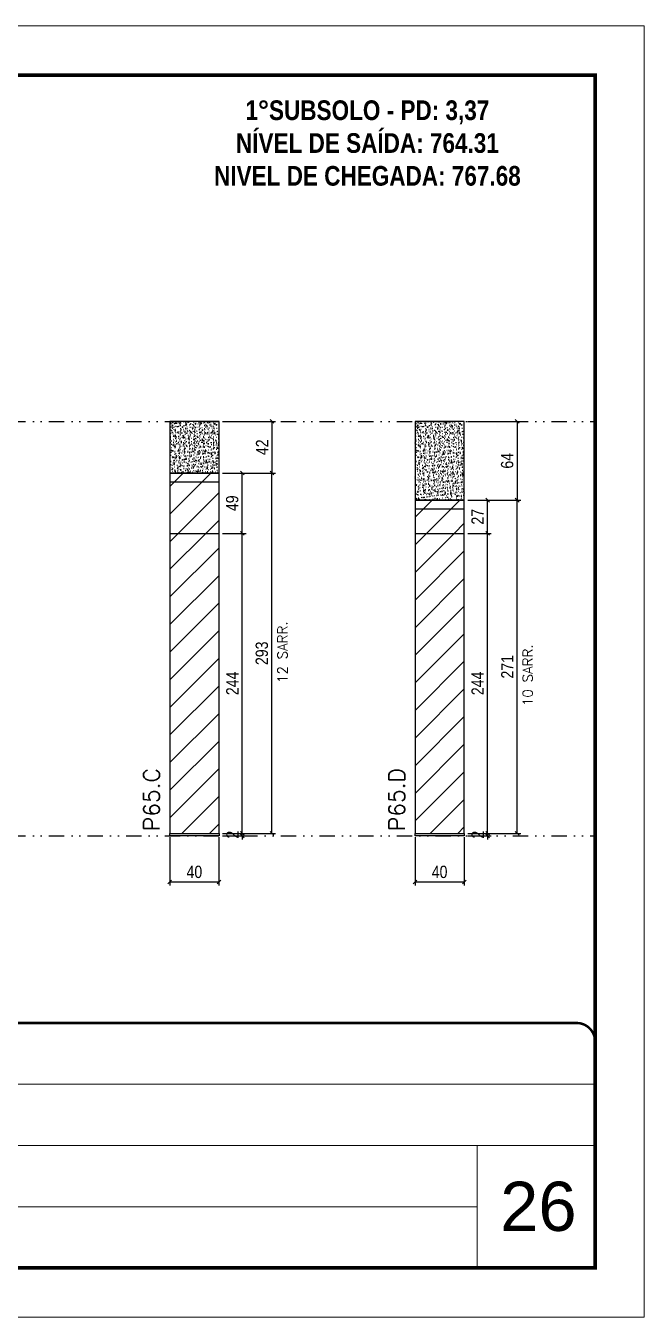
# Model space of a CAD drawing. Extents: x 2949 to 9230, y 1140 to 12527.
# Drawn here: x 5529 to 6033, y 4585 to 5635 of the extents above; entities that cross this region are included whole.
import ezdxf

# ---------------------------------------------------------------- set-up
doc = ezdxf.new("R2010")
doc.units = 0
for name, pattern in [('CONTINUO', [0]), ('DASHED', [0.75, 0.5, -0.25]), ('DIVIDE2', [0.625, 0.25, -0.125, 0, -0.125, 0, -0.125])]:
    doc.linetypes.add(name, pattern=pattern)
for name, color, linetype, lineweight in [('CARIMBO', 255, 'Continuous', 9), ('Folhas', 255, 'Continuous', 9), ('Hachura', 251, 'Continuous', 9), ('SARRAFO DE PRESSAO', 251, 'DASHED', 9), ('Texto Seção', 7, 'Continuous', 15)]:
    doc.layers.add(name, color=color, linetype=linetype, lineweight=lineweight)
for name, color, linetype in [('COTA', 241, 'Continuous'), ('NOMENCLATURA', 7, 'Continuous'), ('Nível', 160, 'Continuous'), ('Painéis', 200, 'Continuous'), ('SARR_2.2x7', 40, 'Continuous')]:
    doc.layers.add(name, color=color, linetype=linetype)
doc.styles.add('ARIAL', font='arial.ttf')
doc.styles.add('COTA TECNICA', font='techl___.ttf', dxfattribs={"height": 10})
doc.styles.add('COTA TECNICA-50', font='techl___.ttf', dxfattribs={"height": 10})
doc.styles.add('REGUA-120', font='ROMANS.shx', dxfattribs={"height": 15})
doc.styles.add('ROMANC', font='techb___.ttf', dxfattribs={"height": 2.5})
doc.styles.add('ROMANS', font='romans.shx')
doc.dimstyles.new('COTA PAINEL-50', dxfattribs={"dimtxt": 10, "dimasz": 3, "dimexe": 3, "dimexo": 3, "dimgap": 3, "dimtad": 1, "dimdec": 1, "dimzin": 12, "dimdsep": 46, "dimtxsty": 'COTA TECNICA-50', "dimblk1": 'OBLIQUE', "dimblk2": 'OBLIQUE', "dimsah": 1, "dimcen": 0.9, "dimclrd": 4, "dimclre": 4, "dimclrt": 240, "dimadec": 1, "dimazin": 3, "dimtfac": 1, "dimtdec": 1, "dimtmove": 0, "dimatfit": 3, "dimfxl": 1, "dimtolj": 1, "dimtzin": 12, "dimarcsym": 0})
doc.dimstyles.new('PAINEL', dxfattribs={"dimtxt": 10, "dimasz": 3, "dimexe": 3, "dimexo": 3, "dimgap": 3, "dimtad": 1, "dimdec": 1, "dimzin": 12, "dimdsep": 46, "dimtxsty": 'COTA TECNICA', "dimblk1": 'OBLIQUE', "dimblk2": 'OBLIQUE', "dimsah": 1, "dimcen": 0.9, "dimclrd": 4, "dimclre": 4, "dimclrt": 240, "dimadec": 1, "dimazin": 3, "dimtfac": 1, "dimtdec": 1, "dimtmove": 0, "dimatfit": 3, "dimfxl": 1, "dimtolj": 1, "dimtzin": 12, "dimarcsym": 0})
pattern_1 = [(45, (-126071.967, -22713.47), (-11.2253202, 11.2253202), [])]

# ---------------------------------------------------------------- blocks, each defined once
blk = doc.blocks.new('9999999999')
at = {"color": 30, "linetype": 'CONTINUO'}
for p, q in [((98564.6, 34379.6), (99584, 34379.6)), ((98564.6, 34329.8), (99488, 34329.8)), ((99584, 34329.8), (99488, 34329.8)), ((99488, 34329.8), (99488, 34230.2)), ((98564.6, 34280), (99488, 34280))]:
    blk.add_line(p, q, dxfattribs=at)
at = {"color": 30, "linetype": 'CONTINUO', "const_width": 2}
blk.add_lwpolyline([(99584, 34230.2), (99584, 34414.4, 0.414214), (99569, 34429.4), (98229, 34429.4, 0.414214), (98214, 34414.4), (98214, 34245.2, 0.414214), (98229, 34230.2), (99584, 34230.2)], format="xyb", dxfattribs=at)
at = {"layer": 'Folhas'}
blk.add_lwpolyline([(98139, 34190.2), (99624, 34190.2), (99624, 35240.2), (98139, 35240.2)], close=True, dxfattribs=at)
at = {"layer": 'Folhas', "color": 30, "const_width": 3}
blk.add_lwpolyline([(98214, 34230.2), (99584, 34230.2), (99584, 35200.2), (98214, 35200.2)], close=True, dxfattribs=at)
blk = doc.blocks.new('_Oblique')
at = {"color": 0, "linetype": 'ByBlock', "lineweight": -2}
blk.add_line((-0.5, -0.5), (0.5, 0.5), dxfattribs=at)
blk = doc.blocks.new('*D1431')
at = {"layer": 'COTA', "color": 4, "lineweight": -2, "transparency": 16777216}
for p, q in [((5646.6, 4975.6), (5646.6, 4936.2)), ((5686.6, 4975.6), (5686.6, 4936.2)), ((5646.6, 4939.2), (5686.6, 4939.2))]:
    blk.add_line(p, q, dxfattribs=at)
at = {"layer": 'Defpoints', "color": 0, "transparency": 16777216}
for p in [(5646.6, 4978.6), (5686.6, 4978.6), (5686.6, 4939.2)]:
    blk.add_point(p, dxfattribs=at)
at = {"layer": 'COTA', "color": 4, "lineweight": -2, "transparency": 16777216, "xscale": 3, "yscale": 3, "zscale": 3, "rotation": 180}
blk.add_blockref('_Oblique', (5646.6, 4939.2), dxfattribs=at)
at = {"layer": 'COTA', "color": 4, "lineweight": -2, "transparency": 16777216, "xscale": 3, "yscale": 3, "zscale": 3}
blk.add_blockref('_Oblique', (5686.6, 4939.2), dxfattribs=at)
at = {"layer": 'COTA', "color": 240, "transparency": 16777216, "insert": (5666.6, 4947.3), "char_height": 10, "attachment_point": 5, "style": 'COTA TECNICA'}
blk.add_mtext('\\A1;40', dxfattribs=at)
blk = doc.blocks.new('*D1432')
at = {"layer": 'COTA', "color": 4, "lineweight": -2, "transparency": 16777216}
for p, q in [((5689.6, 4978.6), (5708.6, 4978.6)), ((5705.6, 4978.6), (5705.6, 4981.6)), ((5705.6, 4976.6), (5705.6, 4978.6)), ((5689.6, 4976.6), (5708.6, 4976.6)), ((5705.6, 4976.6), (5705.6, 4973.6))]:
    blk.add_line(p, q, dxfattribs=at)
at = {"layer": 'Defpoints', "color": 0, "transparency": 16777216}
for p in [(5686.6, 4978.6), (5705.6, 4978.6), (5686.6, 4976.6)]:
    blk.add_point(p, dxfattribs=at)
at = {"layer": 'COTA', "color": 4, "lineweight": -2, "transparency": 16777216, "xscale": 3, "yscale": 3, "zscale": 3}
for p, rotation in [((5705.6, 4978.6), 270), ((5705.6, 4976.6), 90)]:
    blk.add_blockref('_Oblique', p, dxfattribs=dict(at, rotation=rotation))
at = {"layer": 'COTA', "color": 240, "transparency": 16777216, "insert": (5697.6, 4977.6), "char_height": 10, "attachment_point": 5, "rotation": 90, "style": 'COTA TECNICA-50'}
blk.add_mtext('\\A1;2', dxfattribs=at)
blk = doc.blocks.new('*D2054')
at = {"layer": 'COTA', "color": 4, "linetype": 'ByBlock', "lineweight": -2, "transparency": 16777216}
for p, q in [((5689.6, 5313.6), (5732.7, 5313.6)), ((5729.7, 5313.6), (5729.7, 5271.6)), ((5689.6, 5271.6), (5732.7, 5271.6))]:
    blk.add_line(p, q, dxfattribs=at)
at = {"layer": 'Defpoints', "color": 0, "linetype": 'ByBlock', "transparency": 16777216}
for p in [(5686.6, 5313.6), (5686.6, 5271.6), (5729.7, 5271.6)]:
    blk.add_point(p, dxfattribs=at)
at = {"layer": 'COTA', "color": 4, "linetype": 'ByBlock', "lineweight": -2, "transparency": 16777216, "xscale": 3, "yscale": 3, "zscale": 3}
for p, rotation in [((5729.7, 5313.6), 90), ((5729.7, 5271.6), 270)]:
    blk.add_blockref('_Oblique', p, dxfattribs=dict(at, rotation=rotation))
at = {"layer": 'COTA', "color": 240, "linetype": 'ByBlock', "transparency": 16777216, "insert": (5721.7, 5292.6), "char_height": 10, "attachment_point": 5, "rotation": 90, "style": 'COTA TECNICA'}
blk.add_mtext('\\A1;42', dxfattribs=at)
blk = doc.blocks.new('*D2055')
at = {"layer": 'COTA', "color": 4, "linetype": 'ByBlock', "lineweight": -2, "transparency": 16777216}
for p, q in [((5689.6, 5271.6), (5732.7, 5271.6)), ((5729.7, 4978.6), (5729.7, 5271.6)), ((5689.6, 4978.6), (5732.7, 4978.6))]:
    blk.add_line(p, q, dxfattribs=at)
at = {"layer": 'Defpoints', "color": 0, "linetype": 'ByBlock', "transparency": 16777216}
for p in [(5686.6, 5271.6), (5729.7, 5271.6), (5686.6, 4978.6)]:
    blk.add_point(p, dxfattribs=at)
at = {"layer": 'COTA', "color": 4, "linetype": 'ByBlock', "lineweight": -2, "transparency": 16777216, "xscale": 3, "yscale": 3, "zscale": 3}
for p, rotation in [((5729.7, 5271.6), 90), ((5729.7, 4978.6), 270)]:
    blk.add_blockref('_Oblique', p, dxfattribs=dict(at, rotation=rotation))
at = {"layer": 'COTA', "color": 240, "linetype": 'ByBlock', "transparency": 16777216, "insert": (5721.5, 5125.1), "char_height": 10, "attachment_point": 5, "rotation": 90, "style": 'COTA TECNICA'}
blk.add_mtext('\\A1;293', dxfattribs=at)
blk = doc.blocks.new('*D2056')
at = {"layer": 'COTA', "color": 4, "linetype": 'ByBlock', "lineweight": -2, "transparency": 16777216}
for p, q in [((5689.6, 5222.6), (5708.6, 5222.6)), ((5705.6, 4978.6), (5705.6, 5222.6)), ((5689.6, 4978.6), (5708.6, 4978.6))]:
    blk.add_line(p, q, dxfattribs=at)
at = {"layer": 'Defpoints', "color": 0, "linetype": 'ByBlock', "transparency": 16777216}
for p in [(5686.6, 5222.6), (5705.6, 5222.6), (5686.6, 4978.6)]:
    blk.add_point(p, dxfattribs=at)
at = {"layer": 'COTA', "color": 4, "linetype": 'ByBlock', "lineweight": -2, "transparency": 16777216, "xscale": 3, "yscale": 3, "zscale": 3}
for p, rotation in [((5705.6, 5222.6), 90), ((5705.6, 4978.6), 270)]:
    blk.add_blockref('_Oblique', p, dxfattribs=dict(at, rotation=rotation))
at = {"layer": 'COTA', "color": 240, "linetype": 'ByBlock', "transparency": 16777216, "insert": (5697.5, 5100.6), "char_height": 10, "attachment_point": 5, "rotation": 90, "style": 'COTA TECNICA'}
blk.add_mtext('\\A1;244', dxfattribs=at)
blk = doc.blocks.new('*D2057')
at = {"layer": 'COTA', "color": 4, "linetype": 'ByBlock', "lineweight": -2, "transparency": 16777216}
for p, q in [((5689.6, 5271.6), (5708.6, 5271.6)), ((5705.6, 5222.6), (5705.6, 5271.6)), ((5689.6, 5222.6), (5708.6, 5222.6))]:
    blk.add_line(p, q, dxfattribs=at)
at = {"layer": 'Defpoints', "color": 0, "linetype": 'ByBlock', "transparency": 16777216}
for p in [(5686.6, 5271.6), (5705.6, 5271.6), (5686.6, 5222.6)]:
    blk.add_point(p, dxfattribs=at)
at = {"layer": 'COTA', "color": 4, "linetype": 'ByBlock', "lineweight": -2, "transparency": 16777216, "xscale": 3, "yscale": 3, "zscale": 3}
for p, rotation in [((5705.6, 5271.6), 90), ((5705.6, 5222.6), 270)]:
    blk.add_blockref('_Oblique', p, dxfattribs=dict(at, rotation=rotation))
at = {"layer": 'COTA', "color": 240, "linetype": 'ByBlock', "transparency": 16777216, "insert": (5697.4, 5247.1), "char_height": 10, "attachment_point": 5, "rotation": 90, "style": 'COTA TECNICA'}
blk.add_mtext('\\A1;49', dxfattribs=at)
blk = doc.blocks.new('*D1433')
at = {"layer": 'COTA', "color": 4, "lineweight": -2, "transparency": 16777216}
for p, q in [((5846.1, 4975.6), (5846.1, 4936.2)), ((5886.1, 4975.6), (5886.1, 4936.2)), ((5846.1, 4939.2), (5886.1, 4939.2))]:
    blk.add_line(p, q, dxfattribs=at)
at = {"layer": 'Defpoints', "color": 0, "transparency": 16777216}
for p in [(5846.1, 4978.6), (5886.1, 4978.6), (5886.1, 4939.2)]:
    blk.add_point(p, dxfattribs=at)
at = {"layer": 'COTA', "color": 4, "lineweight": -2, "transparency": 16777216, "xscale": 3, "yscale": 3, "zscale": 3, "rotation": 180}
blk.add_blockref('_Oblique', (5846.1, 4939.2), dxfattribs=at)
at = {"layer": 'COTA', "color": 4, "lineweight": -2, "transparency": 16777216, "xscale": 3, "yscale": 3, "zscale": 3}
blk.add_blockref('_Oblique', (5886.1, 4939.2), dxfattribs=at)
at = {"layer": 'COTA', "color": 240, "transparency": 16777216, "insert": (5866.1, 4947.3), "char_height": 10, "attachment_point": 5, "style": 'COTA TECNICA'}
blk.add_mtext('\\A1;40', dxfattribs=at)
blk = doc.blocks.new('*D1434')
at = {"layer": 'COTA', "color": 4, "lineweight": -2, "transparency": 16777216}
for p, q in [((5889.1, 4978.6), (5908.1, 4978.6)), ((5905.1, 4978.6), (5905.1, 4981.6)), ((5905.1, 4976.6), (5905.1, 4978.6)), ((5889.1, 4976.6), (5908.1, 4976.6)), ((5905.1, 4976.6), (5905.1, 4973.6))]:
    blk.add_line(p, q, dxfattribs=at)
at = {"layer": 'Defpoints', "color": 0, "transparency": 16777216}
for p in [(5886.1, 4978.6), (5905.1, 4978.6), (5886.1, 4976.6)]:
    blk.add_point(p, dxfattribs=at)
at = {"layer": 'COTA', "color": 4, "lineweight": -2, "transparency": 16777216, "xscale": 3, "yscale": 3, "zscale": 3}
for p, rotation in [((5905.1, 4978.6), 270), ((5905.1, 4976.6), 90)]:
    blk.add_blockref('_Oblique', p, dxfattribs=dict(at, rotation=rotation))
at = {"layer": 'COTA', "color": 240, "transparency": 16777216, "insert": (5897.1, 4977.6), "char_height": 10, "attachment_point": 5, "rotation": 90, "style": 'COTA TECNICA-50'}
blk.add_mtext('\\A1;2', dxfattribs=at)
blk = doc.blocks.new('*D2058')
at = {"layer": 'COTA', "color": 4, "linetype": 'ByBlock', "lineweight": -2, "transparency": 16777216}
for p, q in [((5889.1, 5313.6), (5932.2, 5313.6)), ((5929.2, 5313.6), (5929.2, 5249.6)), ((5889.1, 5249.6), (5932.2, 5249.6))]:
    blk.add_line(p, q, dxfattribs=at)
at = {"layer": 'Defpoints', "color": 0, "linetype": 'ByBlock', "transparency": 16777216}
for p in [(5886.1, 5313.6), (5886.1, 5249.6), (5929.2, 5249.6)]:
    blk.add_point(p, dxfattribs=at)
at = {"layer": 'COTA', "color": 4, "linetype": 'ByBlock', "lineweight": -2, "transparency": 16777216, "xscale": 3, "yscale": 3, "zscale": 3}
for p, rotation in [((5929.2, 5313.6), 90), ((5929.2, 5249.6), 270)]:
    blk.add_blockref('_Oblique', p, dxfattribs=dict(at, rotation=rotation))
at = {"layer": 'COTA', "color": 240, "linetype": 'ByBlock', "transparency": 16777216, "insert": (5921.1, 5281.6), "char_height": 10, "attachment_point": 5, "rotation": 90, "style": 'COTA TECNICA'}
blk.add_mtext('\\A1;64', dxfattribs=at)
blk = doc.blocks.new('*D2059')
at = {"layer": 'COTA', "color": 4, "linetype": 'ByBlock', "lineweight": -2, "transparency": 16777216}
for p, q in [((5889.1, 5249.6), (5932.2, 5249.6)), ((5929.2, 4978.6), (5929.2, 5249.6)), ((5889.1, 4978.6), (5932.2, 4978.6))]:
    blk.add_line(p, q, dxfattribs=at)
at = {"layer": 'Defpoints', "color": 0, "linetype": 'ByBlock', "transparency": 16777216}
for p in [(5886.1, 5249.6), (5929.2, 5249.6), (5886.1, 4978.6)]:
    blk.add_point(p, dxfattribs=at)
at = {"layer": 'COTA', "color": 4, "linetype": 'ByBlock', "lineweight": -2, "transparency": 16777216, "xscale": 3, "yscale": 3, "zscale": 3}
for p, rotation in [((5929.2, 5249.6), 90), ((5929.2, 4978.6), 270)]:
    blk.add_blockref('_Oblique', p, dxfattribs=dict(at, rotation=rotation))
at = {"layer": 'COTA', "color": 240, "linetype": 'ByBlock', "transparency": 16777216, "insert": (5921.2, 5114.1), "char_height": 10, "attachment_point": 5, "rotation": 90, "style": 'COTA TECNICA'}
blk.add_mtext('\\A1;271', dxfattribs=at)
blk = doc.blocks.new('*D2060')
at = {"layer": 'COTA', "color": 4, "linetype": 'ByBlock', "lineweight": -2, "transparency": 16777216}
for p, q in [((5889.1, 5222.6), (5908.1, 5222.6)), ((5905.1, 4978.6), (5905.1, 5222.6)), ((5889.1, 4978.6), (5908.1, 4978.6))]:
    blk.add_line(p, q, dxfattribs=at)
at = {"layer": 'Defpoints', "color": 0, "linetype": 'ByBlock', "transparency": 16777216}
for p in [(5886.1, 5222.6), (5905.1, 5222.6), (5886.1, 4978.6)]:
    blk.add_point(p, dxfattribs=at)
at = {"layer": 'COTA', "color": 4, "linetype": 'ByBlock', "lineweight": -2, "transparency": 16777216, "xscale": 3, "yscale": 3, "zscale": 3}
for p, rotation in [((5905.1, 5222.6), 90), ((5905.1, 4978.6), 270)]:
    blk.add_blockref('_Oblique', p, dxfattribs=dict(at, rotation=rotation))
at = {"layer": 'COTA', "color": 240, "linetype": 'ByBlock', "transparency": 16777216, "insert": (5897, 5100.6), "char_height": 10, "attachment_point": 5, "rotation": 90, "style": 'COTA TECNICA'}
blk.add_mtext('\\A1;244', dxfattribs=at)
blk = doc.blocks.new('*D2061')
at = {"layer": 'COTA', "color": 4, "linetype": 'ByBlock', "lineweight": -2, "transparency": 16777216}
for p, q in [((5889.1, 5249.6), (5908.1, 5249.6)), ((5905.1, 5222.6), (5905.1, 5249.6)), ((5889.1, 5222.6), (5908.1, 5222.6))]:
    blk.add_line(p, q, dxfattribs=at)
at = {"layer": 'Defpoints', "color": 0, "linetype": 'ByBlock', "transparency": 16777216}
for p in [(5886.1, 5249.6), (5905.1, 5249.6), (5886.1, 5222.6)]:
    blk.add_point(p, dxfattribs=at)
at = {"layer": 'COTA', "color": 4, "linetype": 'ByBlock', "lineweight": -2, "transparency": 16777216, "xscale": 3, "yscale": 3, "zscale": 3}
for p, rotation in [((5905.1, 5249.6), 90), ((5905.1, 5222.6), 270)]:
    blk.add_blockref('_Oblique', p, dxfattribs=dict(at, rotation=rotation))
at = {"layer": 'COTA', "color": 240, "linetype": 'ByBlock', "transparency": 16777216, "insert": (5897, 5236.1), "char_height": 10, "attachment_point": 5, "rotation": 90, "style": 'COTA TECNICA'}
blk.add_mtext('\\A1;27', dxfattribs=at)

msp = doc.modelspace()

# ---------------------------------------------------------------- hatches: boundary and pattern name
at = {"layer": 'COTA', "linetype": 'ByBlock'}
h = msp.add_hatch(dxfattribs=at)
h.set_pattern_fill('AR-CONC', color=256, scale=0.03)
h.set_pattern_definition([(50, (-126062.4586, -23901.8456), (5.46554007, -0.47817257), [0.5715, -6.2865]), (355, (-126062.4586, -23901.8456), (-1.05730264, 5.73170536), [0.4572, -5.02921753]), (100.4514447, (-126062.003, -23901.8855), (4.40823741, 5.25353256), [0.48570026, -5.34270734]), (46.1842, (-126062.4586, -23900.3216), (8.13237123, -1.26126984), [0.85725, -9.42975]), (96.6355576, (-126061.781, -23900.427), (7.122124, 7.42278374), [0.7285507, -8.01406824]), (351.184151, (-126062.459, -23900.322), (7.122124, 7.42278374), [0.685799, -7.54379196]), (21, (-126061.6966, -23900.7026), (4.54843174, -3.06795595), [0.5715, -6.2865]), (326, (-126061.6966, -23900.7026), (1.85406085, 5.52563898), [0.4572, -5.0292]), (71.451445, (-126061.3176, -23900.9583), (6.40249258, 2.45768307), [0.48570026, -5.34269813]), (37.5, (-126062.4586, -23901.8456), (0.092658098, 2.536651166), [0, -4.96824, 0, -5.1054, 0, -5.04825]), (7.5, (-126062.4586, -23901.8456), (2.004589875, 3.005417245), [0, -2.91084, 0, -4.85394, 0, -1.92405]), (327.5, (-126064.1579, -23901.8456), (4.067717855, -0.17186232), [0, -1.905, 0, -5.9436, 0, -7.8867]), (317.5, (-126064.92, -23901.8456), (4.44387544, 0.76279473), [0, -2.4765, 0, -3.94716, 0, -5.6007])])
h.paths.add_polyline_path([(5646.64, 5271.57), (5686.64, 5271.57), (5686.64, 5313.57), (5646.64, 5313.57)])
h = msp.add_hatch(dxfattribs=at)
h.set_pattern_fill('AR-CONC', color=256, scale=0.03)
h.set_pattern_definition([(50, (-125862.9574, -23901.8456), (5.46554007, -0.47817257), [0.5715, -6.2865]), (355, (-125862.9574, -23901.8456), (-1.05730264, 5.73170536), [0.4572, -5.02921753]), (100.4514447, (-125862.502, -23901.8855), (4.40823741, 5.25353256), [0.48570026, -5.34270734]), (46.1842, (-125862.9574, -23900.3216), (8.13237123, -1.26126984), [0.85725, -9.42975]), (96.6355576, (-125862.28, -23900.427), (7.122124, 7.42278374), [0.7285507, -8.01406824]), (351.184151, (-125862.957, -23900.322), (7.122124, 7.42278374), [0.685799, -7.54379196]), (21, (-125862.1954, -23900.7026), (4.54843174, -3.06795595), [0.5715, -6.2865]), (326, (-125862.1954, -23900.7026), (1.85406085, 5.52563898), [0.4572, -5.0292]), (71.451445, (-125861.8163, -23900.9583), (6.40249258, 2.45768307), [0.48570026, -5.34269813]), (37.5, (-125862.9574, -23901.8456), (0.092658098, 2.536651166), [0, -4.96824, 0, -5.1054, 0, -5.04825]), (7.5, (-125862.9574, -23901.8456), (2.004589875, 3.005417245), [0, -2.91084, 0, -4.85394, 0, -1.92405]), (327.5, (-125864.6566, -23901.8456), (4.067717855, -0.17186232), [0, -1.905, 0, -5.9436, 0, -7.8867]), (317.5, (-125865.4186, -23901.8456), (4.44387544, 0.76279473), [0, -2.4765, 0, -3.94716, 0, -5.6007])])
h.paths.add_polyline_path([(5846.14, 5249.57), (5886.14, 5249.57), (5886.14, 5313.57), (5846.14, 5313.57)])
at = {"layer": 'Hachura', "linetype": 'ByBlock'}
h = msp.add_hatch(dxfattribs=at)
h.set_pattern_fill('ANSI31', color=256, scale=5)
h.set_pattern_definition(pattern_1)
h.paths.add_polyline_path([(5686.64, 5271.57), (5646.64, 5271.57), (5646.64, 5222.57), (5686.64, 5222.57)])
h = msp.add_hatch(dxfattribs=at)
h.set_pattern_fill('ANSI31', color=256, scale=5)
h.set_pattern_definition(pattern_1)
h.paths.add_polyline_path([(5886.14, 5249.57), (5846.14, 5249.57), (5846.14, 5222.57), (5886.14, 5222.57)])
h = msp.add_hatch(dxfattribs=at)
h.set_pattern_fill('ANSI31', color=256, scale=5)
h.set_pattern_definition(pattern_1)
h.paths.add_polyline_path([(5686.64, 5222.57), (5646.64, 5222.57), (5646.64, 4978.57), (5686.64, 4978.57)])
h = msp.add_hatch(dxfattribs=at)
h.set_pattern_fill('ANSI31', color=256, scale=5)
h.set_pattern_definition(pattern_1)
h.paths.add_polyline_path([(5886.14, 5222.57), (5846.14, 5222.57), (5846.14, 4978.57), (5886.14, 4978.57)])

# ---------------------------------------------------------------- linework, layer by layer
at = {"layer": 'COTA', "linetype": 'ByBlock'}
for points in [[(5646.64, 5271.57), (5686.64, 5271.57), (5686.64, 5313.57), (5646.64, 5313.57)], [(5846.14, 5249.57), (5886.14, 5249.57), (5886.14, 5313.57), (5846.14, 5313.57)]]:
    msp.add_lwpolyline(points, close=True, dxfattribs=at)
at = {"layer": 'Nível', "color": 4, "linetype": 'DIVIDE2', "ltscale": 50}
for p, q in [((4982.19, 5313.57), (5992.53, 5313.57)), ((4982.19, 4976.57), (5992.53, 4976.57))]:
    msp.add_line(p, q, dxfattribs=at)
at = {"layer": 'Painéis'}
for p, q in [((5646.64, 5271.57), (5686.64, 5271.57)), ((5686.64, 5271.57), (5646.64, 5271.57)), ((5646.64, 5271.57), (5646.64, 5271.57)), ((5686.64, 5271.57), (5686.64, 5271.57)), ((5886.14, 5249.57), (5846.14, 5249.57)), ((5846.14, 5249.57), (5846.14, 5249.57)), ((5886.14, 5249.57), (5886.14, 5249.57)), ((5646.64, 5222.57), (5686.64, 5222.57)), ((5846.14, 5222.57), (5886.14, 5222.57))]:
    msp.add_line(p, q, dxfattribs=at)
for points in [[(5646.64, 4978.57), (5686.64, 4978.57), (5686.64, 5271.57), (5646.64, 5271.57)], [(5846.14, 4978.57), (5886.14, 4978.57), (5886.14, 5249.57), (5846.14, 5249.57)], [(5646.64, 4978.57), (5686.64, 4978.57), (5686.64, 4976.57), (5646.64, 4976.57)], [(5846.14, 4978.57), (5886.14, 4978.57), (5886.14, 4976.57), (5846.14, 4976.57)]]:
    msp.add_lwpolyline(points, close=True, dxfattribs=at)
at = {"layer": 'SARR_2.2x7'}
for p, q in [((5646.64, 5264.57), (5686.64, 5264.57)), ((5846.14, 5242.57), (5886.14, 5242.57))]:
    msp.add_line(p, q, dxfattribs=at)

# ---------------------------------------------------------------- block references
at = {"layer": 'SARRAFO DE PRESSAO', "color": 6, "linetype": 'ByBlock'}
msp.add_blockref('9999999999', (-93591.44, -29604.92), dxfattribs=at)

# ---------------------------------------------------------------- texts
at = {"layer": 'CARIMBO', "style": 'ARIAL'}
msp.add_text('26', height=40, dxfattribs=at).set_placement((5915.39, 4655.43))
at = {"layer": 'NOMENCLATURA', "color": 2, "insert": (5807.36, 5601.34), "char_height": 16, "attachment_point": 2, "style": 'ROMANC'}
msp.add_mtext_dynamic_manual_height_columns('\\P1°SUBSOLO - PD: 3,37\\PNÍVEL DE SAÍDA: 764.31\\PNIVEL DE CHEGADA: 767.68', width=300.2766, gutter_width=1, heights=[0], dxfattribs=at)
at = {"layer": 'Texto Seção', "linetype": 'Continuous', "style": 'ROMANS'}
for s, p in [('12 SARR.', (5742.27, 5100.94)), ('10 SARR.', (5941.77, 5082.2))]:
    msp.add_text(s, height=8, rotation=90, dxfattribs=at).set_placement(p)
at = {"layer": 'Texto Seção', "char_height": 13, "width": 285.3299, "attachment_point": 7, "rotation": 90, "style": 'REGUA-120'}
for s, insert in [('P65.C', (5638.31, 4980.49)), ('P65.D', (5837.81, 4980.49))]:
    msp.add_mtext(s, dxfattribs=dict(at, insert=insert))

# ---------------------------------------------------------------- dimensions: what is measured, and where the dimension line sits
at = {"layer": 'COTA', "linetype": 'ByBlock'}
for base, p1, p2, picture, middle in [((5729.73, 5271.57), (5686.64, 5313.57), (5686.64, 5271.57), '*D2054', (5721.65, 5292.57)), ((5929.23, 5249.57), (5886.14, 5313.57), (5886.14, 5249.57), '*D2058', (5921.13, 5281.57)), ((5729.73, 5271.57), (5686.64, 4978.57), (5686.64, 5271.57), '*D2055', (5721.48, 5125.07)), ((5929.23, 5249.57), (5886.14, 4978.57), (5886.14, 5249.57), '*D2059', (5921.16, 5114.07)), ((5705.55, 5222.57), (5686.64, 4978.57), (5686.64, 5222.57), '*D2056', (5697.48, 5100.57)), ((5905.05, 5222.57), (5886.14, 4978.57), (5886.14, 5222.57), '*D2060', (5896.98, 5100.57))]:
    dim = msp.add_linear_dim(base=base, p1=p1, p2=p2, angle=90, dimstyle='PAINEL', dxfattribs=at)
    dim.commit()
    dim.dimension.update_dxf_attribs({"geometry": picture, "text_midpoint": middle})
for base, p1, p2, picture, middle in [((5705.55, 5271.57), (5686.64, 5222.57), (5686.64, 5271.57), '*D2057', (5697.45, 5247.07)), ((5905.05, 5249.57), (5886.14, 5222.57), (5886.14, 5249.57), '*D2061', (5896.98, 5236.07))]:
    dim = msp.add_linear_dim(base=base, p1=p1, p2=p2, angle=90, dimstyle='PAINEL', override={"dimtmove": 1}, dxfattribs=at)
    dim.commit()
    dim.dimension.update_dxf_attribs({"geometry": picture, "text_midpoint": middle})
at = {"layer": 'COTA'}
for base, p1, p2, picture, middle in [((5686.64, 4939.22), (5646.64, 4978.57), (5686.64, 4978.57), '*D1431', (5666.64, 4947.32)), ((5886.14, 4939.22), (5846.14, 4978.57), (5886.14, 4978.57), '*D1433', (5866.14, 4947.32))]:
    dim = msp.add_linear_dim(base=base, p1=p1, p2=p2, dimstyle='PAINEL', override={"dimarcsym": 2}, dxfattribs=at)
    dim.commit()
    dim.dimension.update_dxf_attribs({"geometry": picture, "text_midpoint": middle})
for base, p1, p2, picture, middle in [((5705.55, 4978.57), (5686.64, 4976.57), (5686.64, 4978.57), '*D1432', (5705.55, 4977.57)), ((5905.05, 4978.57), (5886.14, 4976.57), (5886.14, 4978.57), '*D1434', (5905.05, 4977.57))]:
    dim = msp.add_linear_dim(base=base, p1=p1, p2=p2, angle=90, dimstyle='COTA PAINEL-50', dxfattribs=at)
    dim.commit()
    dim.dimension.update_dxf_attribs({"geometry": picture, "text_midpoint": middle, "dimtype": 160})

doc.saveas('drawing.dxf')
